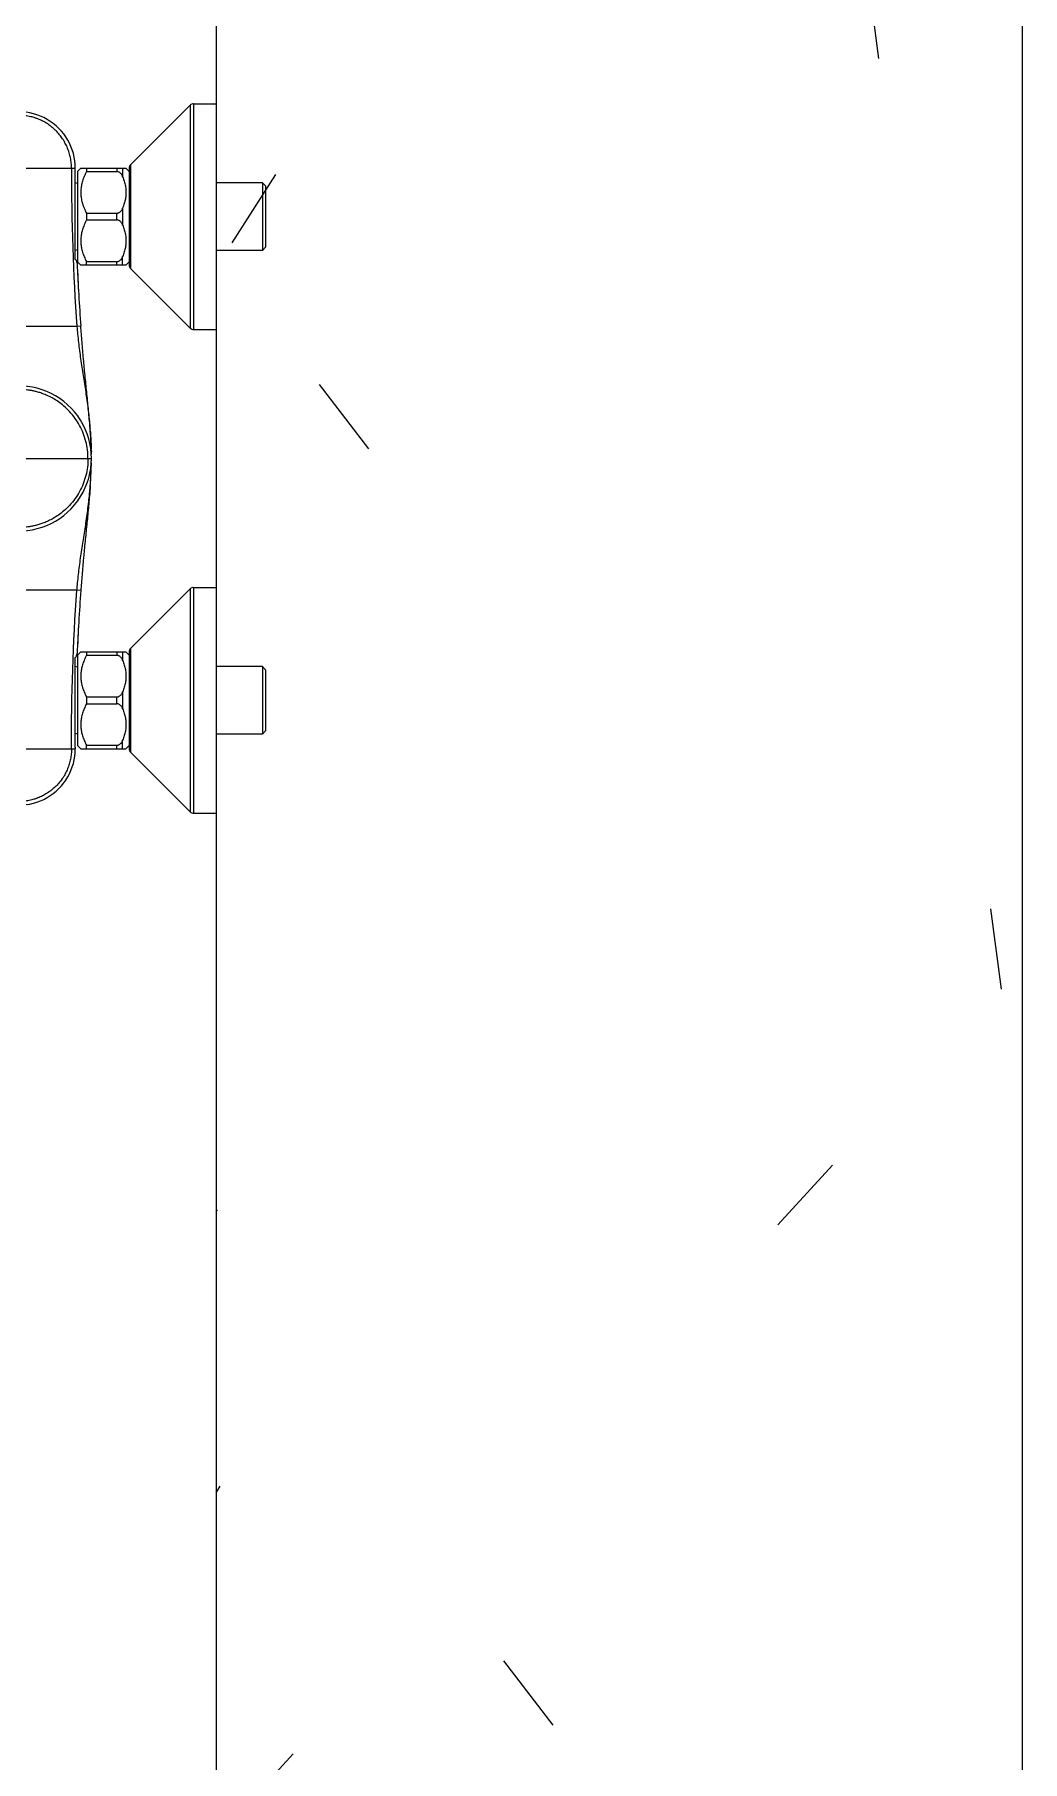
# Model space of a CAD drawing. Header units: millimetres. Extents: x 138979 to 257434, y 2210 to 57479.
# Drawn here: x 225563.4 to 225808.5, y 22281.5 to 22709.9 of the extents above; entities that cross this region are included whole.
import ezdxf

# ---------------------------------------------------------------- set-up
doc = ezdxf.new("R2010")
doc.units = ezdxf.units.MM
doc.layers.add('GAR-Sanitary Ware', color=8, linetype='Continuous')
doc.layers.add('WALL-FILL-4', color=254, linetype='Continuous', lineweight=9)
doc.layers.add('WALL-RETCUT-1', color=1, linetype='Continuous', lineweight=25)

# ---------------------------------------------------------------- blocks, each defined once
blk = doc.blocks.new('Bath Mixer')
at = {"layer": 'GAR-Sanitary Ware', "linetype": 'Continuous'}
for p, q in [((221340.0148923256, 22522.59747516291), (221339.6148923255, 22522.19747516291)), ((221339.6148923255, 22522.19747516291), (221339.6148923255, 22516.47747516291)), ((221339.6148923255, 22522.19747516291), (221348.0148923256, 22522.19747516291)), ((221340.0148923256, 22522.59747516291), (221347.6148923255, 22522.59747516291)), ((221347.6148923255, 22522.59747516291), (221348.0148923256, 22522.19747516291)), ((221348.0148923256, 22522.19747516291), (221348.0148923256, 22516.47747516291)), ((221400.0148923256, 22522.59747516291), (221399.6148923255, 22522.19747516291)), ((221399.6148923255, 22522.19747516291), (221399.6148923255, 22516.47747516291)), ((221399.6148923255, 22522.19747516291), (221408.0148923256, 22522.19747516291)), ((221400.0148923256, 22522.59747516291), (221407.6148923255, 22522.59747516291)), ((221407.6148923255, 22522.59747516291), (221408.0148923256, 22522.19747516291)), ((221408.0148923256, 22522.19747516291), (221408.0148923256, 22516.47747516291)), ((221329.8148923256, 22513.67747516291), (221329.8148923256, 22516.47747516291)), ((221329.8149269052, 22516.47747516291), (221357.814857746, 22516.47747516291)), ((221357.8148923256, 22513.67747516291), (221357.8148923256, 22516.47747516291)), ((221389.8148923256, 22513.67747516291), (221389.8148923256, 22516.47747516291)), ((221389.8149269052, 22516.47747516291), (221417.814857746, 22516.47747516291)), ((221417.8148923256, 22513.67747516291), (221417.8148923256, 22516.47747516291)), ((221329.8148923256, 22513.67747516291), (221357.8148923256, 22513.67747516291)), ((221337.3906282569, 22505.85321109421), (221329.9906282568, 22513.25321109421)), ((221329.9906282568, 22513.25321109421), (221357.6391563943, 22513.25321109421)), ((221350.2391563942, 22505.85321109421), (221357.6391563943, 22513.25321109421)), ((221389.8148923256, 22513.67747516291), (221417.8148923256, 22513.67747516291)), ((221389.9906282568, 22513.25321109421), (221417.6391563943, 22513.25321109421)), ((221397.3906282569, 22505.85321109421), (221389.9906282568, 22513.25321109421)), ((221410.2391563942, 22505.85321109421), (221417.6391563943, 22513.25321109421)), ((221337.3906282569, 22505.85321109421), (221350.2391563942, 22505.85321109421)), ((221337.8066532323, 22505.26923606971), (221338.2148923255, 22505.67747516291)), ((221337.8148923256, 22505.67747516291), (221349.8148923256, 22505.67747516291)), ((221337.8148923256, 22499.67747252371), (221337.8148923256, 22505.27747760801)), ((221337.8148923256, 22504.87036838171), (221338.8685462672, 22504.87036838171)), ((221337.8148923256, 22504.16326160061), (221338.2327420588, 22504.16326160061)), ((221338.2327420588, 22500.37747516291), (221338.2327420588, 22504.16326160061)), ((221342.7612383839, 22504.87036838171), (221344.8685462672, 22504.87036838171)), ((221343.3970425923, 22500.37747516291), (221343.3970425923, 22504.16326160061)), ((221344.2327420588, 22504.16326160061), (221343.3970425923, 22504.16326160061)), ((221344.2327420588, 22500.37747516291), (221344.2327420588, 22504.16326160061)), ((221349.8148923256, 22504.87036838171), (221348.7612383839, 22504.87036838171)), ((221349.3970425923, 22500.37747516291), (221349.3970425923, 22504.16326160061)), ((221349.8148923256, 22504.16326160061), (221349.3970425923, 22504.16326160061)), ((221349.8231314188, 22505.26923606971), (221349.4148923256, 22505.67747516291)), ((221349.8148923256, 22499.67747252371), (221349.8148923256, 22505.27747760801)), ((221397.3906282569, 22505.85321109421), (221410.2391563942, 22505.85321109421)), ((221397.8066532323, 22505.26923606971), (221398.2148923255, 22505.67747516291)), ((221397.8148923256, 22505.67747516291), (221409.8148923256, 22505.67747516291)), ((221397.8148923256, 22499.67747252371), (221397.8148923256, 22505.27747760801)), ((221397.8148923256, 22504.87036838171), (221398.8685462672, 22504.87036838171)), ((221397.8148923256, 22504.16326160061), (221398.2327420588, 22504.16326160061)), ((221398.2327420588, 22500.37747516291), (221398.2327420588, 22504.16326160061)), ((221402.7612383839, 22504.87036838171), (221404.8685462672, 22504.87036838171)), ((221404.2327420588, 22504.16326160061), (221403.3970425923, 22504.16326160061)), ((221403.3970425923, 22500.37747516291), (221403.3970425923, 22504.16326160061)), ((221404.2327420588, 22500.37747516291), (221404.2327420588, 22504.16326160061)), ((221409.8148923256, 22504.87036838171), (221408.7612383839, 22504.87036838171)), ((221409.8148923256, 22504.16326160061), (221409.3970425923, 22504.16326160061)), ((221409.3970425923, 22500.37747516291), (221409.3970425923, 22504.16326160061)), ((221409.8231314188, 22505.26923606971), (221409.4148923256, 22505.67747516291)), ((221409.8148923256, 22499.67747252371), (221409.8148923256, 22505.27747760801)), ((221337.8148923256, 22500.37747516291), (221338.2327420588, 22500.37747516291)), ((221343.3970425923, 22500.37747516291), (221344.2327420588, 22500.37747516291)), ((221349.8148923256, 22500.37747516291), (221349.3970425923, 22500.37747516291)), ((221373.8148923256, 22452.39812065521), (221373.8148923256, 22500.99747516291)), ((221397.8148923256, 22500.37747516291), (221398.2327420588, 22500.37747516291)), ((221403.3970425923, 22500.37747516291), (221404.2327420588, 22500.37747516291)), ((221409.8148923256, 22500.37747516291), (221409.3970425923, 22500.37747516291)), ((221338.2148923255, 22499.27747516291), (221337.8064428873, 22499.68592460121)), ((221338.0237004407, 22498.99753960611), (221337.8148923256, 22498.99747516291)), ((221337.8148924873, 22484.99747516291), (221337.8148921703, 22498.99747516291)), ((221349.1348369932, 22498.99747516291), (221338.0323575531, 22498.99747516291)), ((221338.2148923255, 22499.27747516291), (221349.4148923256, 22499.27747516291)), ((221339.703507938, 22499.27747516291), (221339.6284821641, 22498.99747516291)), ((221347.9262767131, 22499.27747516291), (221348.001302487, 22498.99747516291)), ((221349.4148923256, 22499.27747516291), (221349.8233417638, 22499.68592460121)), ((221357.4257835854, 22499.67706470611), (221357.4613036145, 22499.20278932131)), ((221357.4613135628, 22499.20278934541), (221357.4612976839, 22498.32464964131)), ((221357.4612976839, 22498.32464964131), (221357.4613170263, 22484.79234758421)), ((221390.1684869672, 22498.32464964131), (221390.1684676248, 22484.79234758421)), ((221390.1684710883, 22499.20278934541), (221390.1684869672, 22498.32464964131)), ((221390.2040010657, 22499.67706470611), (221390.1684810366, 22499.20278932131)), ((221398.2148923255, 22499.27747516291), (221397.8064428873, 22499.68592460121)), ((221398.2148923255, 22499.27747516291), (221409.4148923256, 22499.27747516291)), ((221409.6056980322, 22498.99747516291), (221398.4949476579, 22498.99747516291)), ((221399.703507938, 22499.27747516291), (221399.6284821641, 22498.99747516291)), ((221407.9262767131, 22499.27747516291), (221408.001302487, 22498.99747516291)), ((221409.4148923256, 22499.27747516291), (221409.8233417638, 22499.68592460121)), ((221409.6060842104, 22498.99753960611), (221409.8148923256, 22498.99747516291)), ((221409.8148921638, 22484.99747516291), (221409.8148924808, 22498.99747516291)), ((221364.9335253745, 22491.17498515481), (221364.8532718515, 22491.16719902371)), ((221364.8575270947, 22491.12124477861), (221364.8532718564, 22491.16719896301)), ((221364.9374757383, 22491.13427227671), (221364.8570311372, 22491.12660334101)), ((221365.2877531954, 22491.20807661561), (221364.9335253745, 22491.17498515481)), ((221365.2915220553, 22491.16719845551), (221364.9374757383, 22491.13427227671)), ((221365.2915042166, 22491.16719896291), (221382.3382804345, 22491.16719896291)), ((221382.3382625958, 22491.16719845551), (221382.6923089128, 22491.13427227671)), ((221382.3420314557, 22491.20807661561), (221382.6962592767, 22491.17498515481)), ((221382.6923089128, 22491.13427227671), (221382.7727535139, 22491.12660334101)), ((221382.6962592767, 22491.17498515481), (221382.7765127996, 22491.16719902371)), ((221382.7722575564, 22491.12124477861), (221382.7765127947, 22491.16719896301)), ((221364.8618233053, 22491.07415420651), (221364.8629433477, 22491.06205773241)), ((221364.8629433477, 22491.06205773241), (221364.8700617198, 22490.98520440942)), ((221364.9246800856, 22490.38897634311), (221364.9507541764, 22490.10071745711)), ((221364.9755308692, 22489.82591518171), (221364.9931993588, 22489.62849013091)), ((221364.9931993588, 22489.62849013091), (221365.0115399236, 22489.42244761371)), ((221365.0115399236, 22489.42244761371), (221365.0304606521, 22489.20901640971)), ((221382.7609128364, 22490.99805363751), (221382.7679567384, 22491.07410443571)), ((221365.0700211652, 22488.75883524661), (221365.0907026023, 22488.52092496101)), ((221365.0907026023, 22488.52092496101), (221365.1120864603, 22488.27375006501)), ((221357.4611591512, 22484.79231084381), (221357.4259330805, 22484.31787431641)), ((221390.1686254999, 22484.79231084381), (221390.2038515706, 22484.31787431641)), ((221386.8715169161, 22483.92682529041), (221388.1527592877, 22484.15528500891)), ((221365.6974764811, 22478.83956129661), (221365.8872461668, 22477.56014451031)), ((221381.7125022555, 22477.00502870081), (221381.7425384801, 22477.56014442981)), ((221366.0324085432, 22475.51606811541), (221365.9945280734, 22475.51394060011)), ((221381.5973761079, 22475.51606811541), (221381.6352565777, 22475.51394060011)), ((221366.5739764509, 22459.45261875881), (221366.7439966552, 22450.30039857641)), ((221366.7010209828, 22458.96551796701), (221366.701181277, 22458.95832330091)), ((221366.701655634, 22458.95493520561), (221366.7012571486, 22458.95492214781)), ((221366.7853991769, 22458.95685140021), (221366.701655634, 22458.95493520561)), ((221367.1223470242, 22458.96438798201), (221366.7853991769, 22458.95685140021)), ((221367.122562141, 22458.95492225331), (221367.1223463925, 22458.96441473281)), ((221367.1225621176, 22458.95492225331), (221380.5072225335, 22458.95492225331)), ((221380.5072225101, 22458.95492225331), (221380.5074382586, 22458.96441473281)), ((221380.5074376269, 22458.96438798201), (221380.8443854742, 22458.95685140021)), ((221380.8443854742, 22458.95685140021), (221380.9281290171, 22458.95493520561)), ((221380.9281290171, 22458.95493520561), (221380.9285275025, 22458.95492214781)), ((221380.9285124904, 22458.95425931771), (221380.928680875, 22458.96181816471)), ((221373.8148923256, 22452.39812062881), (221373.8148932082, 22452.14096409331)), ((221373.8148923276, 22451.99747527171), (221373.8148932082, 22452.14096409331)), ((221373.8148923256, 22443.64529892281), (221373.8148923256, 22451.99747516291)), ((221366.7439966552, 22450.30039857641), (221366.8748917649, 22450.30216956851)), ((221366.7440612798, 22450.30039942571), (221366.7442687541, 22450.28607314361)), ((221366.7442689489, 22450.28605663131), (221366.7766035419, 22450.28664624381)), ((221366.7766035419, 22450.28664624381), (221367.2193517248, 22450.29366950371)), ((221366.8748917649, 22450.30216956851), (221367.2191638924, 22450.30681547731)), ((221367.2191638924, 22450.30681547201), (221367.2193505173, 22450.29373595691)), ((221367.2193505173, 22450.29373595691), (221380.4104341338, 22450.29373595691)), ((221380.8531811092, 22450.28664624381), (221380.4104329264, 22450.29366950371)), ((221380.4106207587, 22450.30681547201), (221380.4104341338, 22450.29373595691)), ((221380.7548928862, 22450.30216956851), (221380.4106207587, 22450.30681547731)), ((221380.8533867139, 22450.30083855341), (221380.7548928862, 22450.30216956851)), ((221380.8855157022, 22450.28605663131), (221380.8531811092, 22450.28664624381)), ((221380.8857879959, 22450.30039857641), (221380.8533867139, 22450.30083855341)), ((221380.8857233713, 22450.30039942571), (221380.885515897, 22450.28607314361)), ((221373.8148923256, 22443.64529899051), (221373.8148923256, 22443.19862815871))]:
    blk.add_line(p, q, dxfattribs=at)
for points in [[(221364.9507541764, 22490.10071745711), (221364.9670099927, 22489.92061936011), (221364.9755308692, 22489.82591518171)], [(221365.0304606521, 22489.20901640971), (221365.049962175, 22488.98795469601), (221365.0599213197, 22488.87445185681), (221365.0700211652, 22488.75883524661)], [(221365.1120864603, 22488.27375006501), (221365.1342049323, 22488.01698805841), (221365.1455194748, 22487.88507001071), (221365.1569902397, 22487.75081815781), (221365.168614862, 22487.61426155141), (221365.1803817503, 22487.47543862291), (221365.1922724899, 22487.33437195671), (221365.2042962303, 22487.19105155821), (221365.2164693139, 22487.04549485081), (221365.2288301247, 22486.89723262471), (221365.2414534272, 22486.74528354411), (221365.2544317894, 22486.58864402521), (221365.2678314419, 22486.42634109021), (221365.2816973029, 22486.25737815721), (221365.2961076605, 22486.08088453381), (221365.3110503136, 22485.89701147221), (221365.3266692575, 22485.70361528461)], [(221359.4770253669, 22484.15528500861), (221360.758267735, 22483.92682529041), (221362.1282266836, 22483.38796413021), (221363.3607645351, 22482.57010232001), (221364.3997022219, 22481.50451764821), (221365.1897027481, 22480.24447893871), (221365.6974764811, 22478.83956129661)], [(221381.7425384843, 22477.56014451031), (221381.93230817, 22478.83956129661), (221382.440081903, 22480.24447893871), (221383.2300824292, 22481.50451764821), (221384.269020116, 22482.57010232001), (221385.5015579675, 22483.38796413021), (221386.8715169161, 22483.92682529041)], [(221365.887246171, 22477.56014442981), (221365.9172823956, 22477.00502870081), (221365.9594193925, 22476.20347823982), (221365.9945289542, 22475.51394016221)], [(221381.6352556969, 22475.51394016221), (221381.6703652586, 22476.20347823982), (221381.7125022555, 22477.00502870081)], [(221365.9945280734, 22475.51394060011), (221366.3185201235, 22467.97713438861), (221366.5739764509, 22459.45261875881)], [(221380.8857879959, 22450.30039857641), (221381.0558082002, 22459.45261875881), (221381.3112645276, 22467.97713438861), (221381.6352565777, 22475.51394060011)]]:
    blk.add_lwpolyline(points, dxfattribs=at)
for centre in [(221371.4148923256, 22487.99747514591), (221376.2148923255, 22487.99747514591)]:
    blk.add_circle(centre, 0.4, dxfattribs=at)
for centre, radius, start, end in [((221330.4148923256, 22513.67747516291), 0.6, 180, 224.9999999997052), ((221357.2148923255, 22513.67747516291), 0.6, 315.0000000002948, 0), ((221390.4148923256, 22513.67747516291), 0.6, 180, 224.9999999997052), ((221417.2148923255, 22513.67747516291), 0.6, 315.0000000002948, 0), ((221337.8148923256, 22506.27747516291), 0.6, 224.9999999997052, 270), ((221349.8148923256, 22506.27747516291), 0.6, 270, 315.0000000002948), ((221397.8148923256, 22506.27747516291), 0.6, 224.9999999997052, 270), ((221409.8148923256, 22506.27747516291), 0.6, 270, 315.0000000002948), ((221373.8148923256, 22491.99747516291), 9, 354.7067712701482, 185.2932287298518), ((221375.006234096, 22443.87406045421), 57.1595874102, 94.6374180766101, 94.90515027023181), ((221374.755000725, 22442.22251962291), 58.7951190273, 92.61033623174058, 94.26295323791872), ((221374.0250259438, 22457.35279162251), 43.64731971609999, 91.63262851095497, 92.55764937044697), ((221373.9042175286, 22462.13046163971), 38.867951503, 91.65531050169362, 91.85158092498845), ((221373.5014732995, 22480.41836329161), 20.5756722119, 91.28727340478555, 91.40128549170569), ((221373.8609862379, 22463.19514643131), 37.8026343826, 90.90646247661822, 91.24555461162454), ((221373.7687984132, 22463.19514643091), 37.802634383, 88.75444538837546, 89.09353752338183), ((221374.1280403266, 22480.40664841421), 20.5873902214, 88.59857146342853, 88.71270494692347), ((221373.6581909764, 22458.99499565361), 42.0042605234, 87.89240077133088, 88.37640520138038), ((221373.725567122, 22462.13046162241), 38.8679515204, 88.14841907501157, 88.34468949830641), ((221373.695180488, 22461.19319991751), 39.8057056692, 87.82697045062707, 88.14829338960024), ((221373.5313531909, 22455.54567856331), 45.45590885479999, 87.45160639360645, 87.89252803801168), ((221373.6288923091, 22459.44279578371), 41.5573645223, 87.34349194988562, 87.82715011574653), ((221372.8748021405, 22442.22280076581), 58.7948373083, 85.73704409667799, 87.3897020009552), ((221372.6235505556, 22443.87406046061), 57.1595874038, 85.09484972976819, 85.36258192338991), ((221337.8148923256, 22491.99747516291), 7, 90, 270.0000000116727), ((221340.2209120012, 22730.15523801461), 231.1194410528, 272.3273335567608, 274.2689732173279), ((221339.9552862406, 22735.70018060441), 236.6704880809, 272.5948168300462, 273.1531351993793), ((221407.4088726499, 22730.15523801461), 231.1194410528, 265.7310267826722, 267.6726664432392), ((221407.6744984103, 22735.70018060361), 236.6704880802, 266.8468648006207, 267.4051831699538), ((221409.8148923256, 22491.99747516291), 7, 269.9999999883273, 90), ((221365.4518477799, 22491.18884621721), 0.161780603, 182.8238023206152, 187.6897775797884), ((221382.1779368712, 22491.18884621721), 0.161780603, 352.3102224202116, 357.1761976791765), ((220906.8148923256, 22448.73085985731), 460, 1.273573622880576, 5.287480371771816), ((221840.8148923256, 22448.73085985731), 460, 174.7125196282282, 178.7264263771194), ((221337.8614742451, 22166.49121114541), 318.5062674239, 89.19630040908895, 90.00837957492442), ((221338.1688733695, 22191.09924500751), 293.8963451128, 88.91075352093576, 89.18893087712787), ((221338.4943619219, 22207.51110791621), 277.4812607235, 88.3332115448927, 88.91352943262143), ((221338.9382386731, 22223.13212344311), 261.8539438759, 87.97413594897536, 88.33087531067234), ((221350.4903727807, 22393.40960721891), 91.6482053284, 84.99458065965246, 85.637757730858), ((221342.4271841937, 22300.87236598111), 184.5360689007, 84.6880176806519, 85.0074447272816), ((221405.2026004574, 22300.87236598071), 184.5360689011, 94.9925552727184, 95.3119823193481), ((221397.1394118704, 22393.40960721891), 91.6482053284, 94.36224226914199, 95.00541934034754), ((221408.691545978, 22223.13212344311), 261.8539438758, 91.66912468932766, 92.02586405102464), ((221409.1354227292, 22207.51110791621), 277.4812607235, 91.08647056737858, 91.6667884551073), ((221409.4609112814, 22191.09924501041), 293.8963451099, 90.81106912287214, 91.08924647906423), ((221409.768310406, 22166.49121114641), 318.5062674229, 89.99162042507558, 90.80369959091107), ((221340.2527892735, 22253.87470279581), 231.0826419665, 86.509935669306, 87.03848540497641), ((221340.5179904969, 22258.27882397741), 226.6705445819, 86.09650472570473, 86.50907789149745), ((221340.316522911, 22255.59325068001), 229.3636533158, 85.59357255953847, 85.72204054043155), ((221339.8016882731, 22249.01852609691), 235.9585018023, 85.21685275734572, 85.59158846529658), ((221407.8280965312, 22249.01852610901), 235.9585018026, 94.4084115731674, 94.78314728113455), ((221407.3132617621, 22255.59325068051), 229.363653317, 94.2779594645882, 94.40642744549737), ((221407.1117941542, 22258.27882397681), 226.6705445825, 93.49092210850257, 93.90349527429527), ((221407.3769953777, 22253.87470279571), 231.0826419666, 92.96151459502359, 93.49006433069401), ((221373.8146852927, 22459.11307516291), 7.1156, 181.2735736228806, 358.7264263771194), ((220479.5937153661, 22438.71169538861), 887.7011792722, 0.7484166430379098, 1.163165474159813), ((222268.0297507686, 22438.71180039421), 887.6948599233, 178.8367721814709, 179.2515848069924)]:
    blk.add_arc(centre, radius, start, end, dxfattribs=at)
for points, start_tangent, end_tangent in [([(221338.8685462672, 22504.87036838171), (221338.710411956, 22504.79716020211), (221338.5704603363, 22504.71230125781), (221338.4520477343, 22504.61685300911), (221338.3566947191, 22504.51113028461), (221338.2852531495, 22504.39306305371), (221338.2445183459, 22504.27300724111), (221338.2327420588, 22504.16326160061)], (-0.9268574687229437, -0.3754134156799644), (0, -1)), ([(221338.8685462672, 22504.87036838171), (221339.4401815351, 22505.07104518991), (221339.9954422365, 22505.20332244301), (221340.542620284, 22505.26924391301), (221341.0874239834, 22505.26922821901), (221341.6345502617, 22505.20328505151), (221342.1896785329, 22505.07102291651), (221342.7612383839, 22504.87036838171)], (0.9268574687225661, 0.3754134156808962), (0.9268574687225661, -0.3754134156808962)), ([(221343.3970425923, 22504.16326160061), (221343.3852663052, 22504.27300724111), (221343.3445315016, 22504.39306305371), (221343.273089932, 22504.51113028461), (221343.1777369168, 22504.61685300911), (221343.0593243148, 22504.71230125781), (221342.9193726951, 22504.79716020211), (221342.7612383839, 22504.87036838171)], (0, 1), (-0.9268574687229437, 0.3754134156799644)), ([(221344.8685462672, 22504.87036838171), (221344.710411956, 22504.79716020211), (221344.5704603363, 22504.71230125781), (221344.4520477343, 22504.61685300911), (221344.3566947191, 22504.51113028461), (221344.2852531495, 22504.39306305371), (221344.2445183459, 22504.27300724111), (221344.2327420588, 22504.16326160061)], (-0.9268574687229437, -0.3754134156799644), (0, -1)), ([(221344.8685462672, 22504.87036838171), (221345.4401815351, 22505.07104518991), (221345.9954422365, 22505.20332244301), (221346.542620284, 22505.26924391301), (221347.0874239834, 22505.26922821901), (221347.6345502617, 22505.20328505151), (221348.1896785329, 22505.07102291651), (221348.7612383839, 22504.87036838171)], (0.9268574687225661, 0.3754134156808962), (0.9268574687225661, -0.3754134156808962)), ([(221349.3970425923, 22504.16326160061), (221349.3852663052, 22504.27300724111), (221349.3445315016, 22504.39306305371), (221349.273089932, 22504.51113028461), (221349.1777369168, 22504.61685300911), (221349.0593243148, 22504.71230125781), (221348.9193726951, 22504.79716020211), (221348.7612383839, 22504.87036838171)], (0, 1), (-0.9268574687229437, 0.3754134156799644)), ([(221398.8685462672, 22504.87036838171), (221398.710411956, 22504.79716020211), (221398.5704603363, 22504.71230125781), (221398.4520477343, 22504.61685300911), (221398.3566947191, 22504.51113028461), (221398.2852531495, 22504.39306305371), (221398.2445183459, 22504.27300724111), (221398.2327420588, 22504.16326160061)], (-0.9268574687229437, -0.3754134156799644), (0, -1)), ([(221398.8685462672, 22504.87036838171), (221399.4401815351, 22505.07104518991), (221399.9954422365, 22505.20332244301), (221400.542620284, 22505.26924391301), (221401.0874239834, 22505.26922821901), (221401.6345502617, 22505.20328505151), (221402.1896785329, 22505.07102291651), (221402.7612383839, 22504.87036838171)], (0.9268574687225661, 0.3754134156808962), (0.9268574687225661, -0.3754134156808962)), ([(221403.3970425923, 22504.16326160061), (221403.3852663052, 22504.27300724111), (221403.3445315016, 22504.39306305371), (221403.273089932, 22504.51113028461), (221403.1777369168, 22504.61685300911), (221403.0593243148, 22504.71230125781), (221402.9193726951, 22504.79716020211), (221402.7612383839, 22504.87036838171)], (0, 1), (-0.9268574687229437, 0.3754134156799644)), ([(221404.8685462672, 22504.87036838171), (221404.710411956, 22504.79716020211), (221404.5704603363, 22504.71230125781), (221404.4520477343, 22504.61685300911), (221404.3566947191, 22504.51113028461), (221404.2852531495, 22504.39306305371), (221404.2445183459, 22504.27300724111), (221404.2327420588, 22504.16326160061)], (-0.9268574687229437, -0.3754134156799644), (0, -1)), ([(221404.8685462672, 22504.87036838171), (221405.4401815351, 22505.07104518991), (221405.9954422365, 22505.20332244301), (221406.542620284, 22505.26924391301), (221407.0874239834, 22505.26922821901), (221407.6345502617, 22505.20328505151), (221408.1896785329, 22505.07102291651), (221408.7612383839, 22504.87036838171)], (0.9268574687225661, 0.3754134156808962), (0.9268574687225661, -0.3754134156808962)), ([(221409.3970425923, 22504.16326160061), (221409.3852663052, 22504.27300724111), (221409.3445315016, 22504.39306305371), (221409.273089932, 22504.51113028461), (221409.1777369168, 22504.61685300911), (221409.0593243148, 22504.71230125781), (221408.9193726951, 22504.79716020211), (221408.7612383839, 22504.87036838171)], (0, 1), (-0.9268574687229437, 0.3754134156799644)), ([(221338.2327420588, 22500.37747516291), (221338.8427172691, 22500.09510447111), (221339.4224975331, 22499.88915912761), (221339.9850913731, 22499.75350123491), (221340.5392971695, 22499.68590842411), (221341.0910165141, 22499.68594080931), (221341.6451331053, 22499.75358134511), (221342.207579998, 22499.88924667121), (221342.7871309867, 22500.09513053301), (221343.3970425923, 22500.37747516291)], (0.8894414823363944, -0.4570490668399154), (0.8894414823363944, 0.4570490668399154)), ([(221344.2327420588, 22500.37747516291), (221344.8427172691, 22500.09510447111), (221345.4224975331, 22499.88915912761), (221345.9850913731, 22499.75350123491), (221346.5392971695, 22499.68590842411), (221347.0910165141, 22499.68594080931), (221347.6451331053, 22499.75358134511), (221348.207579998, 22499.88924667121), (221348.7871309867, 22500.09513053301), (221349.3970425923, 22500.37747516291)], (0.8894414823363944, -0.4570490668399154), (0.8894414823363944, 0.4570490668399154)), ([(221361.5223209916, 22500.01912118751), (221361.4522349338, 22500.01270898731), (221360.4215970164, 22499.92051001311), (221359.3907137756, 22499.83246058641), (221358.3595145723, 22499.74882421401), (221357.4257835858, 22499.67706470261)], (-0.9958295841233165, -0.09123288543492868), (-0.9972140957924178, -0.07459254086643359)), ([(221357.4613363514, 22499.20235600711), (221358.3876631712, 22499.28117511481), (221359.4124981175, 22499.38886760261), (221360.437352108, 22499.51522022341), (221361.4624498234, 22499.65741596771), (221362.4881612057, 22499.81124729081), (221363.5149568687, 22499.97113334041), (221364.5431482763, 22500.13099711311), (221365.5729866152, 22500.28542688421), (221366.6046984092, 22500.43047495041), (221367.6385502497, 22500.56371333131), (221368.674909053, 22500.68353098671), (221369.7143606759, 22500.78822269211), (221370.1187187817, 22500.82430739801)], (0.9971582664187828, 0.07533519571015794), (0.9963389452992644, 0.08549097075100677)), ([(221370.3845275248, 22500.85497853021), (221369.7165387259, 22500.80317673271), (221368.6776676418, 22500.71359543371), (221367.6415624717, 22500.61665404031), (221366.6075384036, 22500.51545594411), (221365.5750788586, 22500.41242462991), (221364.5437064453, 22500.30941133201), (221363.5130056539, 22500.20781036281), (221362.4826200794, 22500.10865735551), (221361.5223209914, 22500.01912119001)], (-0.9973161228581591, -0.07321578441271705), (-0.9958295841927516, -0.09123288467702767)), ([(221373.8148923256, 22500.56909729771), (221372.7530016811, 22500.50290089301), (221371.7040277616, 22500.30465221921), (221370.684680104, 22499.97615335291), (221369.7137968084, 22499.52224594121), (221368.8097481341, 22498.95267398541), (221367.9955311471, 22498.28599910601), (221367.3179639438, 22497.58189596091), (221366.7894845287, 22496.89930115341), (221366.3829288669, 22496.25669430611), (221366.0703382842, 22495.65660649191), (221365.832010075, 22495.10152188461), (221365.6519490234, 22494.59056699851), (221365.5177657359, 22494.12170600201), (221365.4196400545, 22493.69250074181), (221365.3501246563, 22493.30110089801), (221365.3032538404, 22492.94702794341), (221365.2739032973, 22492.63020928471), (221365.2579233398, 22492.34835922101), (221365.251461352, 22492.10326068961), (221365.2518050873, 22491.88683116161), (221365.2580623149, 22491.66913175721), (221365.268422752, 22491.44557602791), (221365.2877565979, 22491.20807693211)], (-0.9999999929564176, -0.0001186893624429131), (0.09866405188975114, -0.9951207991317922)), ([(221370.3848887596, 22500.84652397991), (221370.7575475778, 22500.87547298361), (221371.8049292102, 22500.94215468651), (221372.0747492882, 22500.95549888931)], (0.9967275493047205, 0.08083435196131679), (0.9989278600884772, 0.04629395575078493)), ([(221372.0747492882, 22500.95549888931), (221372.3302681649, 22500.96656681792), (221372.5934264892, 22500.97630495301), (221372.6483722895, 22500.97811931401)], (0.9989278600899629, 0.04629395571872773), (0.9994780587854909, 0.03230495327944074)), ([(221372.7814546, 22500.98219259241), (221372.8715250627, 22500.98468920101), (221372.9574425594, 22500.98687029751), (221372.9983033111, 22500.98788217111)], (0.9995824615566854, 0.0288946802764416), (0.9997037583115123, 0.02433917865987936)), ([(221373.8148923256, 22500.56909729771), (221374.87678297, 22500.50290089301), (221375.9257568895, 22500.30465221921), (221376.9451045471, 22499.97615335291), (221377.9159878427, 22499.52224594121), (221378.820036517, 22498.95267398541), (221379.634253504, 22498.28599910601), (221380.3118207073, 22497.58189596091), (221380.8403001225, 22496.89930115341), (221381.2468557842, 22496.25669430611), (221381.5594463669, 22495.65660649191), (221381.7977745761, 22495.10152188461), (221381.9778356277, 22494.59056699851), (221382.1120189152, 22494.12170600201), (221382.2101445966, 22493.69250074181), (221382.2796599948, 22493.30110089801), (221382.3265308107, 22492.94702794341), (221382.3558813538, 22492.63020928471), (221382.3718613113, 22492.34835922101), (221382.3783232991, 22492.10326068961), (221382.3779795638, 22491.88683116161), (221382.3717223362, 22491.66913175721), (221382.3613618991, 22491.44557602791), (221382.3420280532, 22491.20807693211)], (0.9999999929564176, -0.0001186893624429131), (-0.09866405188975114, -0.9951207991317922)), ([(221374.8483300511, 22500.98219259241), (221374.7582595884, 22500.98468920101), (221374.6723420917, 22500.98687029751), (221374.6315482573, 22500.98788054191)], (-0.9995824615534058, 0.02889468038989407), (-0.9997037067457771, 0.02434129657091675)), ([(221377.2448958915, 22500.84652397991), (221376.8722370733, 22500.87547298361), (221375.8248554409, 22500.94215468651), (221375.5550014408, 22500.95550046141)], (-0.9967275493062331, 0.08083435194266593), (-0.9989278967482771, 0.04629316470132169)), ([(221377.2452571263, 22500.85497853021), (221377.9132459252, 22500.80317673271), (221378.9521170093, 22500.71359543371), (221379.9882221794, 22500.61665404031), (221381.0222462475, 22500.51545594411), (221382.0547057925, 22500.41242462991), (221383.0860782058, 22500.30941133201), (221384.1167789972, 22500.20781036281), (221385.1471645717, 22500.10865735551), (221386.1074636597, 22500.01912119001)], (0.9973161228581591, -0.07321578441271705), (0.9958295841927516, -0.09123288467702767)), ([(221390.1684482997, 22499.20235600711), (221389.2421214799, 22499.28117511481), (221388.2172865336, 22499.38886760261), (221387.1924325431, 22499.51522022341), (221386.1673348277, 22499.65741596771), (221385.1416234454, 22499.81124729081), (221384.1148277824, 22499.97113334041), (221383.0866363748, 22500.13099711311), (221382.0567980359, 22500.28542688421), (221381.0250862419, 22500.43047495041), (221379.9912344014, 22500.56371333131), (221378.9548755981, 22500.68353098671), (221377.9154239752, 22500.78822269211), (221377.5110658694, 22500.82430739801)], (-0.9971582664187828, 0.07533519571015794), (-0.9963389452992644, 0.08549097075100677)), ([(221386.1074636595, 22500.01912118751), (221386.1775497173, 22500.01270898731), (221387.2081876347, 22499.92051001311), (221388.2390708755, 22499.83246058641), (221389.2702700788, 22499.74882421401), (221390.2040010653, 22499.67706470261)], (0.9958295841233165, -0.09123288543492868), (0.9972140957924178, -0.07459254086643359)), ([(221398.2327420588, 22500.37747516291), (221398.8427172691, 22500.09510447111), (221399.4224975331, 22499.88915912761), (221399.9850913731, 22499.75350123491), (221400.5392971695, 22499.68590842411), (221401.0910165141, 22499.68594080931), (221401.6451331053, 22499.75358134511), (221402.207579998, 22499.88924667121), (221402.7871309867, 22500.09513053301), (221403.3970425923, 22500.37747516291)], (0.8894414823363944, -0.4570490668399154), (0.8894414823363944, 0.4570490668399154)), ([(221404.2327420588, 22500.37747516291), (221404.8427172691, 22500.09510447111), (221405.4224975331, 22499.88915912761), (221405.9850913731, 22499.75350123491), (221406.5392971695, 22499.68590842411), (221407.0910165141, 22499.68594080931), (221407.6451331053, 22499.75358134511), (221408.207579998, 22499.88924667121), (221408.7871309867, 22500.09513053301), (221409.3970425923, 22500.37747516291)], (0.8894414823363944, -0.4570490668399154), (0.8894414823363944, 0.4570490668399154)), ([(221337.8148923256, 22498.52368738091), (221337.493700848, 22498.51604036591), (221337.1716603659, 22498.49347060741), (221336.5337194572, 22498.40087916061), (221336.2186364061, 22498.33066569791), (221335.9091921086, 22498.24541728061), (221335.3081206243, 22498.03125062751), (221334.7304178812, 22497.75941724881), (221334.4503733919, 22497.60164868581), (221334.3126366943, 22497.51722281471), (221334.1772581243, 22497.42958590701), (221333.6619072708, 22497.04934642911), (221333.1877801268, 22496.62222908751), (221332.7549289298, 22496.14784315151), (221332.6534074392, 22496.02183349151), (221332.5552965647, 22495.89370437001), (221332.369477899, 22495.63153485301), (221332.0389863254, 22495.08404581331), (221331.7632027511, 22494.50576559951), (221331.6461046392, 22494.20481085881), (221331.5929909782, 22494.05167664471), (221331.5438555052, 22493.89777700881), (221331.3866267079, 22493.27518629131), (221331.2917173734, 22492.64206226931), (221331.259631565, 22491.99817012161), (221331.2677067746, 22491.67376956631), (221331.2919624826, 22491.35043713291), (221331.3876828972, 22490.71451248271), (221331.5448739596, 22490.09384462111), (221331.7632507937, 22489.48906976861), (221331.8275375061, 22489.34046312431), (221331.895412792, 22489.19367177961), (221332.0412008479, 22488.90679717541), (221332.3722052962, 22488.35936312881), (221332.7552238278, 22487.84675029481), (221332.9663633909, 22487.60368742191), (221333.0768585223, 22487.48560013601), (221333.1899455182, 22487.37057131491), (221333.6660619059, 22486.94221569141), (221334.1796918494, 22486.56374693241), (221334.7309342053, 22486.23525867781), (221334.8744966114, 22486.16122457721), (221335.0193573002, 22486.09097722681), (221335.3126751216, 22485.96182392711), (221335.9135770029, 22485.74820971221), (221336.5336118536, 22485.59409234191), (221336.8509753417, 22485.53983661181), (221337.1717764275, 22485.50146877681), (221337.4936612853, 22485.47891180921), (221337.8148923256, 22485.47126294501)], (-0.9999999999999999, -3.767081207326661e-09), (1, -3.664873576742985e-09)), ([(221337.8148923256, 22498.52414175011), (221357.4613834776, 22499.20171481811)], (1, 0), (0.997240555904077, 0.07423795296293907)), ([(221349.6063012817, 22499.22643842131), (221349.4765012662, 22499.20617858761), (221349.3511742399, 22499.15867584731), (221349.2355289687, 22499.08794267171), (221349.1348369932, 22498.99747516291)], (-0.9991604104939246, -0.04096918478090797), (-0.679316798918941, -0.7338451380955815)), ([(221409.8148923256, 22498.52414175011), (221390.1684011735, 22499.20171481811)], (-1, 0), (-0.997240555904077, 0.07423795296293907)), ([(221398.4949476579, 22498.99747516291), (221398.3924837394, 22499.08925653581), (221398.2749731193, 22499.16045833041), (221398.1497212785, 22499.20712205361), (221398.02348381, 22499.22643840451)], (-0.6793167989357177, 0.7338451380800515), (-0.9991604104904356, 0.04096918486599819)), ([(221409.8148923256, 22498.52368738091), (221410.1360838031, 22498.51604036591), (221410.4581242852, 22498.49347060741), (221411.0960651939, 22498.40087916061), (221411.411148245, 22498.33066569791), (221411.7205925425, 22498.24541728061), (221412.3216640268, 22498.03125062751), (221412.8993667699, 22497.75941724881), (221413.1794112592, 22497.60164868581), (221413.3171479568, 22497.51722281471), (221413.4525265268, 22497.42958590701), (221413.9678773803, 22497.04934642911), (221414.4420045243, 22496.62222908751), (221414.8748557213, 22496.14784315151), (221414.9763772119, 22496.02183349151), (221415.0744880864, 22495.89370437001), (221415.2603067521, 22495.63153485301), (221415.5907983257, 22495.08404581331), (221415.8665819, 22494.50576559951), (221415.9836800119, 22494.20481085881), (221416.0367936729, 22494.05167664471), (221416.0859291459, 22493.89777700881), (221416.2431579432, 22493.27518629131), (221416.3380672777, 22492.64206226931), (221416.3701530861, 22491.99817012161), (221416.3620778765, 22491.67376956631), (221416.3378221685, 22491.35043713291), (221416.2421017539, 22490.71451248271), (221416.0849106915, 22490.09384462111), (221415.8665338574, 22489.48906976861), (221415.802247145, 22489.34046312431), (221415.7343718591, 22489.19367177961), (221415.5885838032, 22488.90679717541), (221415.2575793549, 22488.35936312881), (221414.8745608233, 22487.84675029481), (221414.6634212602, 22487.60368742191), (221414.5529261288, 22487.48560013601), (221414.4398391329, 22487.37057131491), (221413.9637227452, 22486.94221569141), (221413.4500928017, 22486.56374693241), (221412.8988504458, 22486.23525867781), (221412.7552880397, 22486.16122457721), (221412.6104273509, 22486.09097722681), (221412.3171095295, 22485.96182392711), (221411.7162076482, 22485.74820971221), (221411.0961727975, 22485.59409234191), (221410.7788093094, 22485.53983661181), (221410.4580082236, 22485.50146877681), (221410.1361233658, 22485.47891180921), (221409.8148923256, 22485.47126294501)], (0.9999999999999999, -3.767081207326661e-09), (-1, -3.664873576742985e-09)), ([(221365.2902636176, 22491.18087614461), (221365.2903761932, 22491.18976062491), (221365.28968772, 22491.19877924511), (221365.2877531954, 22491.20807661561)], (0.0580075309426599, 0.9983161454939695), (-0.2616603585293291, 0.9651600161498108)), ([(221365.2915043951, 22491.16719897931), (221365.4558666144, 22489.33970185371), (221365.6291028527, 22487.31868545981), (221365.9489210985, 22483.27437503881), (221366.481959771, 22475.17827384162), (221366.873035602, 22467.07412461911), (221367.015402131, 22463.01974872921), (221367.1223458821, 22458.96441472161)], (0.09155488885086746, -0.995800031295192), (0.02199807084152609, -0.9997580131608106)), ([(221382.338280256, 22491.16719897931), (221382.1739180367, 22489.33970185371), (221382.0006817984, 22487.31868545981), (221381.6808635526, 22483.27437503881), (221381.1478248801, 22475.17827384162), (221380.7567490491, 22467.07412461911), (221380.6143825201, 22463.01974872921), (221380.507438769, 22458.96441472161)], (-0.09155488885086746, -0.995800031295192), (-0.02199807084152609, -0.9997580131608106)), ([(221382.3395210335, 22491.18087614461), (221382.3394084579, 22491.18976062491), (221382.3400969311, 22491.19877924511), (221382.3420314557, 22491.20807661561)], (-0.0580075309426599, 0.9983161454939695), (0.2616603585293291, 0.9651600161498108)), ([(221357.461383522, 22484.79322958251), (221337.8148923256, 22485.47080276691)], (-0.9972405549673731, 0.07423796554570876), (-0.9999999999999999, 0)), ([(221337.8148924873, 22484.99747516291), (221342.7538651788, 22484.95982144611), (221347.6885811271, 22484.83982467031), (221352.6183384641, 22484.62625370951), (221355.0813343672, 22484.48104483131), (221357.4259330803, 22484.31787431631)], (1, -4.78536624610975e-10), (0.9972142443766622, -0.07459055444413128)), ([(221390.1684011291, 22484.79322958251), (221409.8148923256, 22485.47080276691)], (0.9972405549673731, 0.07423796554570876), (0.9999999999999999, 0)), ([(221409.8148921638, 22484.99747516291), (221404.8759194723, 22484.95982144611), (221399.941203524, 22484.83982467031), (221395.011446187, 22484.62625370951), (221392.5484502839, 22484.48104483131), (221390.2038515708, 22484.31787431631)], (-1, -4.78536624610975e-10), (-0.9972142443766622, -0.07459055444413128)), ([(221359.5113163588, 22484.61591853081), (221359.5039601735, 22484.52543766811), (221359.4969158522, 22484.43728845761), (221359.4905299862, 22484.35561422841), (221359.4851292094, 22484.28449211351), (221359.4828939275, 22484.25410318221), (221359.4809966417, 22484.22755190331), (221359.4794486646, 22484.20502275421), (221359.4782613096, 22484.18670021291), (221359.4774409053, 22484.17270812131), (221359.4769738471, 22484.16292777961), (221359.4768415462, 22484.15717985261), (221359.4770253685, 22484.15528500841)], (-0.08165548245826293, -0.996660615347325), (0.9965130776631695, -0.08343671881298947)), ([(221365.742377937, 22480.11359160411), (221365.720682319, 22480.16189833251), (221365.4188681369, 22480.75824098861), (221365.0693764307, 22481.32283986811), (221364.6716220517, 22481.85700036471), (221364.4544261966, 22482.11248062131), (221364.3414887692, 22482.23690476341), (221364.2262783503, 22482.35843918271), (221363.7429110006, 22482.81618149981), (221363.2234843104, 22483.22898203991), (221362.6672006341, 22483.59649673521), (221362.5222835027, 22483.68099002501), (221362.3753295164, 22483.76226755241), (221362.0774797946, 22483.91411061871), (221361.466119645, 22484.17572982871), (221360.8351445305, 22484.37949245711), (221360.5124563792, 22484.45877157571), (221360.1838814919, 22484.52425790611), (221360.0171679487, 22484.55235458671), (221359.8494513154, 22484.57710003331), (221359.511316039, 22484.61591787491)], (-0.4065880588056165, 0.9136115971443667), (-0.9957397161114052, 0.09220855577644717)), ([(221381.8874067141, 22480.11359160411), (221381.9091023321, 22480.16189833251), (221382.2109165142, 22480.75824098861), (221382.5604082204, 22481.32283986811), (221382.9581625994, 22481.85700036471), (221383.1753584545, 22482.11248062131), (221383.2882958819, 22482.23690476341), (221383.4035063008, 22482.35843918271), (221383.8868736505, 22482.81618149981), (221384.4063003407, 22483.22898203991), (221384.962584017, 22483.59649673521), (221385.1075011484, 22483.68099002501), (221385.2544551347, 22483.76226755241), (221385.5523048565, 22483.91411061871), (221386.1636650061, 22484.17572982871), (221386.7946401206, 22484.37949245711), (221387.1173282719, 22484.45877157571), (221387.4459031592, 22484.52425790611), (221387.6126167024, 22484.55235458671), (221387.7803333357, 22484.57710003331), (221388.1184686121, 22484.61591787491)], (0.4065880588056165, 0.9136115971443667), (0.9957397161114052, 0.09220855577644717)), ([(221388.1184682923, 22484.61591853081), (221388.1258244776, 22484.52543766811), (221388.1328687989, 22484.43728845761), (221388.1392546649, 22484.35561422841), (221388.1446554417, 22484.28449211351), (221388.1468907236, 22484.25410318221), (221388.1487880095, 22484.22755190331), (221388.1503359865, 22484.20502275421), (221388.1515233415, 22484.18670021291), (221388.1523437458, 22484.17270812131), (221388.152810804, 22484.16292777961), (221388.1529431049, 22484.15717985261), (221388.1527592381, 22484.15528500471)], (0.08165548255709695, -0.9966606153392276), (-0.9965192627014907, -0.08336281584062286)), ([(221365.8959834561, 22477.55991877771), (221365.8927198139, 22477.55988141411), (221365.8871124458, 22477.56006843591)], (-0.9999232979504822, -0.01238540333745678), (-0.4944839423919623, 0.8691867640021347)), ([(221381.733801195, 22477.55991877771), (221381.7370648372, 22477.55988141411), (221381.7426722053, 22477.56006843591)], (0.9999232979504822, -0.01238540333745678), (0.4944839423919623, 0.8691867640021347)), ([(221366.7038108298, 22458.93556106751), (221366.7036723243, 22458.93553316471), (221366.7022128156, 22458.93516024151), (221366.7017302701, 22458.93481137741)], (-0.9809808597604699, -0.1941044893442949), (0.02505254777197198, -0.9996861356696577)), ([(221367.122562146, 22458.95492198121), (221367.0371709596, 22458.95181193371), (221366.9568562362, 22458.94874509321), (221366.8841392972, 22458.94579320511), (221366.8212433885, 22458.94302166361), (221366.7941344185, 22458.94172311911), (221366.7701942043, 22458.94049152891), (221366.7495990628, 22458.93933280931), (221366.7325253111, 22458.93825287631), (221366.7191298867, 22458.93725720941), (221366.7094922104, 22458.93634954041), (221366.7061012911, 22458.93592973501), (221366.7038108298, 22458.93556106751)], (-0.9993637657676882, -0.03566600160692817), (-0.9809808621492867, -0.1941044772715002)), ([(221373.8148923251, 22452.39812058021), (221373.1439348666, 22452.43404300441), (221372.4879757136, 22452.53455645531), (221371.8520124049, 22452.69751965631), (221371.2557849259, 22452.91107541731), (221370.7180452308, 22453.16162325991), (221370.2385652401, 22453.43834430621), (221369.4380268171, 22454.03245135031), (221368.8264062217, 22454.63371595431), (221368.3601235054, 22455.21842877511), (221368.0059791401, 22455.77253144361), (221367.7440527097, 22456.27928679891), (221367.5505685993, 22456.74031494641), (221367.4069079104, 22457.16368115631), (221367.305171428, 22457.53948186251), (221367.2322187115, 22457.88293818581), (221367.1836991032, 22458.18382376321), (221367.1533869737, 22458.44326047741), (221367.1339188365, 22458.68576420951), (221367.1283725715, 22458.81097866361), (221367.122562052, 22458.95492225021)], (-0.9999848758323122, 0.005499827873231608), (-0.04770691808117426, 0.9988613767521478)), ([(221373.814892326, 22452.39812058021), (221374.4858497845, 22452.43404300441), (221375.1418089375, 22452.53455645531), (221375.7777722462, 22452.69751965631), (221376.3739997252, 22452.91107541731), (221376.9117394203, 22453.16162325991), (221377.391219411, 22453.43834430621), (221378.191757834, 22454.03245135031), (221378.8033784294, 22454.63371595431), (221379.2696611458, 22455.21842877511), (221379.623805511, 22455.77253144361), (221379.8857319414, 22456.27928679891), (221380.0792160518, 22456.74031494641), (221380.2228767407, 22457.16368115631), (221380.3246132231, 22457.53948186251), (221380.3975659396, 22457.88293818581), (221380.4460855479, 22458.18382376321), (221380.4763976774, 22458.44326047741), (221380.4958658146, 22458.68576420951), (221380.5014120796, 22458.81097866361), (221380.5072225991, 22458.95492225021)], (0.9999848758323122, 0.005499827873231608), (0.04770691808117426, 0.9988613767521478)), ([(221380.5072225051, 22458.95492198121), (221380.5926136915, 22458.95181193371), (221380.6729284149, 22458.94874509321), (221380.7456453539, 22458.94579320511), (221380.8085412626, 22458.94302166361), (221380.8356502326, 22458.94172311911), (221380.8595904468, 22458.94049152891), (221380.8801855883, 22458.93933280931), (221380.89725934, 22458.93825287631), (221380.9106547644, 22458.93725720941), (221380.9202924407, 22458.93634954041), (221380.92368336, 22458.93592973501), (221380.9259738213, 22458.93556106751)], (0.9993637657676882, -0.03566600160692817), (0.9809808621492867, -0.1941044772715002)), ([(221380.9259738213, 22458.93556106751), (221380.9261123268, 22458.93553316471), (221380.9275718355, 22458.93516024151), (221380.928054381, 22458.93481137741)], (0.9809808597604699, -0.1941044893442949), (-0.02505254777197198, -0.9996861356696577)), ([(221373.8148923256, 22443.19862815901), (221373.8052823957, 22443.19880656651), (221373.794376166, 22443.19902458451), (221373.7072113428, 22443.20136111791), (221373.5333332084, 22443.20918040511), (221373.1873694645, 22443.23730963821), (221372.5025596418, 22443.34316546441), (221372.1637210197, 22443.42094407841), (221371.9952031625, 22443.46611493531), (221371.8274070329, 22443.51548490841), (221371.1741153875, 22443.75140092691), (221370.5502518839, 22444.04721134911), (221369.9556978093, 22444.40267545851), (221369.8117030828, 22444.50099316281), (221369.6696754014, 22444.60310489781), (221369.3936120803, 22444.81724747351), (221368.8744787096, 22445.28419125641), (221368.6319163956, 22445.53662834671), (221368.4021667136, 22445.80025048441), (221368.1856039827, 22446.07456189551), (221367.9825002576, 22446.35921749911), (221367.6215494194, 22446.95158357871), (221367.3205744, 22447.57289798531), (221367.0795505494, 22448.22314888081), (221366.982096615, 22448.55888599441), (221366.9011420514, 22448.89854861302), (221366.7890547877, 22449.58785986441), (221366.7581778161, 22449.93639232811), (221366.7442689691, 22450.28605663161)], (-0.999839881215228, 0.01789446650556806), (-0.0154694057738883, 0.9998803415834331)), ([(221367.2193507121, 22450.29373595661), (221367.2318748425, 22449.96832156051), (221367.2592978812, 22449.64222360961), (221367.3614821061, 22448.99726593891), (221367.4361596032, 22448.67962369891), (221367.5263436678, 22448.36566314041), (221367.7499661033, 22447.75734329191), (221368.0296497187, 22447.17559916391), (221368.3653227325, 22446.62046787901), (221368.5543020644, 22446.35352148121), (221368.7559191101, 22446.09612829681), (221368.9699725494, 22445.84859234741), (221369.1961605134, 22445.61136574441), (221369.6806516699, 22445.17213021361), (221369.9384563563, 22444.97050161961), (221370.0711271189, 22444.87430919821), (221370.2056630657, 22444.78165716371), (221370.7616935654, 22444.44635760701), (221371.3462512564, 22444.16710823941), (221371.9589377292, 22443.94469045801), (221372.1162950039, 22443.89819651261), (221372.2743168912, 22443.85566702241), (221372.5920044465, 22443.78243531901), (221373.2338516024, 22443.68251301491), (221373.5580137318, 22443.65562445731), (221373.7209181408, 22443.64795711341), (221373.8025792805, 22443.64557426121), (221373.8148923271, 22443.64529899031)], (0.01522811079279197, -0.9998840455981296), (0.9997656758954517, -0.02164701599091292)), ([(221380.410433939, 22450.29373595661), (221380.3979098086, 22449.96832156051), (221380.3704867699, 22449.64222360961), (221380.268302545, 22448.99726593891), (221380.1936250479, 22448.67962369891), (221380.1034409833, 22448.36566314041), (221379.8798185478, 22447.75734329191), (221379.6001349324, 22447.17559916391), (221379.2644619186, 22446.62046787901), (221379.0754825867, 22446.35352148121), (221378.873865541, 22446.09612829681), (221378.6598121017, 22445.84859234741), (221378.4336241377, 22445.61136574441), (221377.9491329812, 22445.17213021361), (221377.6913282948, 22444.97050161961), (221377.5586575322, 22444.87430919821), (221377.4241215854, 22444.78165716371), (221376.8680910857, 22444.44635760701), (221376.2835333947, 22444.16710823941), (221375.6708469219, 22443.94469045801), (221375.5134896472, 22443.89819651261), (221375.3554677599, 22443.85566702241), (221375.0377802046, 22443.78243531901), (221374.3959330487, 22443.68251301491), (221374.0717709193, 22443.65562445731), (221373.9088665103, 22443.64795711341), (221373.8272053706, 22443.64557426121), (221373.814892324, 22443.64529899031)], (-0.01522811079279197, -0.9998840455981296), (-0.9997656758954517, -0.02164701599091292)), ([(221373.8148923256, 22443.19862815901), (221373.8245022554, 22443.19880656651), (221373.8354084851, 22443.19902458451), (221373.9225733083, 22443.20136111791), (221374.0964514427, 22443.20918040511), (221374.4424151866, 22443.23730963821), (221375.1272250093, 22443.34316546441), (221375.4660636314, 22443.42094407841), (221375.6345814886, 22443.46611493531), (221375.8023776182, 22443.51548490841), (221376.4556692636, 22443.75140092691), (221377.0795327672, 22444.04721134911), (221377.6740868418, 22444.40267545851), (221377.8180815683, 22444.50099316281), (221377.9601092497, 22444.60310489781), (221378.2361725708, 22444.81724747351), (221378.7553059415, 22445.28419125641), (221378.9978682555, 22445.53662834671), (221379.2276179375, 22445.80025048441), (221379.4441806684, 22446.07456189551), (221379.6472843935, 22446.35921749911), (221380.0082352317, 22446.95158357871), (221380.3092102511, 22447.57289798531), (221380.5502341017, 22448.22314888081), (221380.6476880361, 22448.55888599441), (221380.7286425997, 22448.89854861302), (221380.8407298634, 22449.58785986441), (221380.871606835, 22449.93639232811), (221380.885515682, 22450.28605663161)], (0.999839881215228, 0.01789446650556806), (0.0154694057738883, 0.9998803415834331))]:
    blk.add_spline(points, degree=3, dxfattribs=dict(at, start_tangent=start_tangent, end_tangent=end_tangent))
blk = doc.blocks.new('TYPE E1')
at = {"layer": 'WALL-FILL-4'}
h = blk.add_hatch(dxfattribs=at)
h.set_pattern_fill('FP_118', color=256, angle=-579.9999999999893, style=0, pattern_type=2)
h.set_pattern_definition([(320.0000000000106, (184541.5272986866, -2453.145904083973), (-38.25359748097573, -437.2423356398183), [45.72, -502.92]), (265.0000000000106, (184541.5272986866, -2453.145904083973), (458.5367433592045, 84.58275246487926), [36.576, -402.336]), (10.45100000001061, (184538.3389426968, -2489.583168952962), (420.2802474508456, -352.6619677193106), [38.856, -427.416]), (316.1840000000106, (184663.4467648915, -2453.146324760517), (-100.903280770738, -650.5898997999443), [68.57999999999998, -754.3799999999999]), (6.636000000010616, (184655.0386761832, -2507.361697158081), (593.8263051682329, -569.7659014887121), [58.284, -641.124]), (261.1840000000107, (184663.4467648915, -2453.146324760517), (593.8202659361505, -569.77246806556), [54.86399999999986, -603.5039999999977]), (291.0000000000106, (184632.966688002, -2514.105952694317), (-245.4366409230011, -363.8750514784352), [45.71999999999989, -502.9199999999991]), (236.0000000000107, (184632.966688002, -2514.105952694317), (442.0518042913679, -148.3252822270908), [36.57599999999989, -402.3359999999991]), (341.4510000000107, (184612.5132338186, -2544.428962388312), (196.6114722966064, -512.2010140895475), [38.85599999999978, -427.4159999999982]), (307.5000000000106, (184541.5272986866, -2453.145904083973), (202.9317907215856, -7.412779136772711), [20.117, -377.342, 20.117, -792.175]), (307.5000000000106, (184541.5272986866, -2453.145904083973), (202.9317907215856, -7.412779136772711), [-417.576, -388.315, 20.117, -383.7430000000001]), (277.5000000000106, (184541.5272986866, -2453.145904083973), (240.4330518590656, -160.3671524774818), [20.11699999999994, -212.7499999999995, 20.11699999999994, -522.121999999998]), (277.5000000000106, (184541.5272986866, -2453.145904083973), (240.4330518590656, -160.3671524774818), [-252.9839999999995, -368.1979999999991, 20.11699999999994, -133.8069999999995]), (237.5000000000106, (184541.5268997247, -2317.205675833164), (-13.74909929522584, -325.4178302330253), [20.11699999999993, -132.2829999999994, 20.11699999999993, -1086.306999999995]), (237.5000000000106, (184541.5268997247, -2317.205675833164), (-13.74909929522584, -325.4178302330253), [-172.5169999999994, -455.3709999999988, 20.11699999999993, -610.8189999999977]), (227.5000000000107, (184541.5263440176, -2256.245299943028), (61.02439917698354, -355.5100278052479), [20.11699999999999, -178.0029999999999, 20.11699999999999, -743.7119999999995]), (227.5000000000107, (184541.5263440176, -2256.245299943028), (61.02439917698354, -355.5100278052479), [-218.2369999999999, -295.6559999999998, 20.11699999999999, -427.9389999999998])])
h.paths.add_polyline_path([(184741.526720922, 921.8561010777485), (184541.5267208884, 921.8561010777485), (184541.5267209248, -2703.143898926912), (184741.5267209248, -2703.143898926912)])
at = {"layer": 'WALL-RETCUT-1'}
blk.add_lwpolyline([(184541.526720922, -2703.143898922255), (184741.526720922, -2703.143898922255), (184741.526720922, 921.8561010777485), (184541.5267208884, 921.8561010777485)], close=True, dxfattribs=at)
at = {"layer": 'GAR-Sanitary Ware', "xscale": 2.000000000000004, "yscale": 2.000000000000004, "zscale": 2.000000000000004, "rotation": 90}
blk.add_blockref('Bath Mixer', (229774.4816712479, -443838.2740429463), dxfattribs=at)

msp = doc.modelspace()

# ---------------------------------------------------------------- block references
at = {"rotation": 180}
msp.add_blockref('TYPE E1', (410350.0075635011, 21514.07411434476), dxfattribs=at)

doc.saveas('drawing.dxf')
